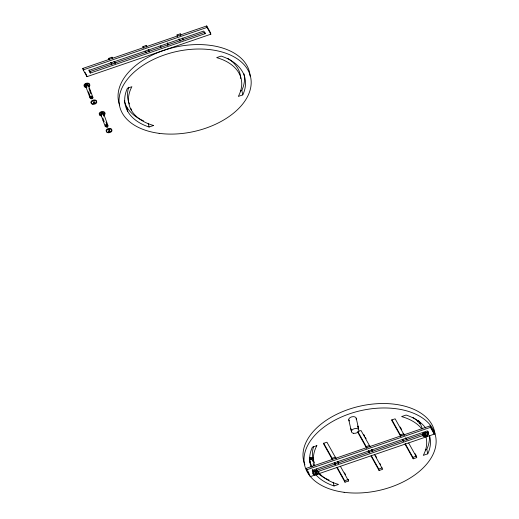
<?xml version="1.0" encoding="UTF-8"?>
<svg xmlns="http://www.w3.org/2000/svg" width="519" height="519" viewBox="0 0 519 519"><rect width="100%" height="100%" fill="white"/><g stroke="black" fill="none" stroke-linecap="round" stroke-linejoin="round"><path stroke-width="0.78" d="M313.878 471.868L314.799 470.791L316.389 471.129M310.161 459.97L310.706 459.425L311.549 459.672M94.575 101.971L93.68 102.425M316.363 472.562L315.312 472.971M88.451 86.173C89.06 82.995 83.442 84.98 86.394 86.764M100.946 112.513L101.899 112.13M103.541 114.744C104.598 111.617 98.571 113.116 101.49 115.153M103.566 114.693L103.592 114.647A2.874 1.752 -12.6 0 0 104.053 111.825A2.874 1.752 -12.6 0 0 99.667 112.694A2.874 1.752 -12.6 0 0 101.004 115.153M316.772 472.543L315.876 473.211L314.67 473.056M309.59 459.477C310.381 457.979 313.262 459.276 312.23 460.827M109.691 130.516L108.763 130.833M419.209 421.175L419.112 422.271L420.111 423.082M85.83 83.994L86.608 83.682M108.244 129.847L109.477 129.718M424.412 433.333L424.847 433.106M309.824 458.322L310.9 458.225M426.196 434.675L424.801 434.974M425.781 434.688L426.586 435.409L426.015 436.103L425.126 435.772L425.509 434.786L424.86 434.669M167.371 43.499L167.553 43.479A1.369 0.422 86.2 0 1 167.858 44.154L168.033 44.894M315.857 472.562L315.001 472.562M109.301 59.86L108.821 58.323L112.052 57.213L112.759 58.485M143.406 48.163L142.92 46.626L146.15 45.523L146.864 46.788M177.511 36.473L177.024 34.935L180.255 33.826L180.962 35.097M82.858 68.424L206.718 25.95L210.5 32.723L210.831 34.209L86.971 76.676L83.189 69.903L82.858 68.424L83.325 69.267M83.189 69.903L207.049 27.429L210.831 34.209M89.021 69.877L89.975 71.577L204.843 32.191L205.18 33.67L90.306 73.062L88.84 70.441L203.714 31.049L205.18 33.67M240.316 90.942L241.809 90.429A61.339 37.426 -12.6 0 0 244.008 73.86M153.546 125.488A57.505 35.091 -12.6 0 1 131.884 86.699L127.415 88.236A61.339 37.426 -12.6 0 0 149.076 127.019L153.553 125.481M242.808 94.88L238.331 96.411A57.505 35.091 -12.6 0 0 216.67 57.628L221.139 56.091A61.339 37.426 -12.6 0 1 242.808 94.88L241.809 90.429M316.843 445.652L312.367 447.183A61.339 37.426 -12.6 0 0 311.238 467.256M358.337 431.425L361.029 430.498L370.17 446.859M332.692 459.795L332.205 458.258L335.436 457.148L335.923 458.686M366.797 448.098L366.31 446.561L369.541 445.458L369.775 445.879M400.895 436.401L400.415 434.87L403.646 433.761L403.879 434.182M306.242 468.359L430.102 425.885L433.89 432.658L434.221 434.137L310.356 476.611L306.573 469.838L306.242 468.359L306.956 469.63M306.573 469.838L430.433 427.364L434.221 434.137M315.513 470.772L423.206 433.845M426.8 432.612L428.233 432.119L428.564 433.605L427.131 434.098M317.998 471.518L422.823 435.571M317.771 472.478L319.179 471.992M425.275 449.895L426.767 449.383A61.339 37.426 -12.6 0 0 429.382 435.525M337.22 467.392L344.668 480.73L348.035 479.575M371.325 455.701L378.773 469.033L382.14 467.879M405.086 443.401L412.871 457.336L416.465 456.11M315.662 474.522A61.339 37.426 -12.6 0 0 334.035 485.966L338.511 484.435A57.505 35.084 -12.6 0 1 316.214 468.968M336.876 467.664L344.999 482.209L348.586 480.977L348.255 479.498M370.981 455.974L379.104 470.512L382.691 469.286L374.569 454.741M405.079 444.277L413.208 458.822L416.796 457.589L408.674 443.044M429.498 435.486A61.339 37.426 -12.6 0 1 427.76 453.827L423.283 455.364A57.505 35.084 -12.6 0 0 425.904 436.836M315.28 471.719L315.85 471.745M93.68 101.095L94.062 101.16M425.165 433.106L425.58 433.281M424.607 434.922L424.133 434.675M93.79 103.592C97.072 103.716 92.635 100.997 93.79 103.592A2.874 1.752 -12.6 0 1 92.512 103.534M426.06 432.898L424.308 432.632L423.595 433.897M309.947 460.943L309.584 460.489M423.926 434.494L423.673 434.131M86.42 86.057L86.589 85.077L87.763 85.447M316.253 472.043L316.382 472.387M102.931 113.875L101.847 113.466L101.465 114.316M351.11 429.297L350.695 428.538M167.871 45.315L167.721 45.075A1.395 0.461 71.8 0 1 167.475 43.674M358.616 428.837L357.98 427.74A1.395 0.454 72.7 0 1 357.734 426.391M161.091 47.015L160.527 46.029M427.65 431.075L427.941 431.6M428.564 433.605L427.105 430.984L312.23 470.376L313.327 472.342M400.214 427.02L401.57 429.447M415.109 453.684L416.128 455.5M182.623 38.062L183.564 39.755M406.247 438.419L406.721 439.262M404.269 435.169L395.134 418.807L391.54 420.04L400.681 436.401M405.962 438.198L406.98 440.015M180.742 35.363L180.255 33.826M182.396 38.328L183.343 40.021M404.126 435.298L403.646 433.761M405.547 437.835L406.727 439.95M177.024 34.935L177.264 35.357M179.392 39.165L180.333 40.865M400.415 434.87L400.889 435.713M403.25 439.95L403.49 440.372M391.89 419.767L400.687 435.525M178.932 39.009L180.112 41.124M402.556 439.366L403.497 441.059M402.374 439.431L403.386 441.247M363.741 434.474L364.76 436.291M365.434 437.504L366.116 438.711M375.594 455.682L376.606 457.499M379.992 463.558L380.667 464.771M148.518 49.753L149.466 51.446M371.902 449.688L372.376 450.537M371.864 449.895L372.876 451.712M146.637 47.054L146.15 45.523M148.058 49.597L149.238 51.712M370.028 446.989L369.541 445.458M371.442 449.532L372.629 451.647M142.92 46.626L143.393 47.476M145.761 51.712L145.995 52.134M366.31 446.561L366.784 447.41M368.912 451.219L369.385 452.068M357.786 431.458L366.583 447.216M145.061 51.128L146.008 52.821M368.211 450.641L369.398 452.756M357.779 432.34L366.576 448.092M368.269 451.121L369.288 452.938M344.532 472.828L345.55 474.645M114.414 61.45L115.361 63.143M336.065 458.556L326.925 442.194L323.337 443.427L332.478 459.789M337.759 461.586L338.771 463.402M340.464 466.432L348.586 480.977M112.532 58.751L112.052 57.213M113.953 61.287L115.134 63.409M337.577 461.651L338.524 463.344M108.821 58.323L109.295 59.172M111.183 62.559L111.89 63.824M332.205 458.258L332.445 458.679M334.573 462.494L335.047 463.337M323.681 443.155L332.484 458.913M110.722 62.397L111.903 64.512M334.346 462.753L335.293 464.447M334.165 462.818L335.183 464.635M312.483 469.942L313.359 471.512M83.565 69.695L83.799 70.117M84.986 72.232L85.453 73.082M85.693 73.503L85.927 73.925M86.167 74.347L86.401 74.775M307.663 470.895L308.137 471.745M308.37 472.167L308.61 472.588M308.844 473.017L309.084 473.438M107.368 125.832L106.408 125.338L105.85 126.143L106.726 126.675L107.414 126.085L105.999 122.14M92.213 97.436C87.743 95.937 94.153 101.088 91.662 95.944M105.195 126.299C110.184 130.418 107.083 120.745 105.195 126.299L103.022 120.44M419.741 422.051L422.31 428.726M313.1 463.662L313.93 465.893M108.062 125.767L103.644 113.856M102.963 113.953L103.794 116.185M102.814 117.956L104.196 121.68M105.299 124.657L105.85 126.143M100.751 114.329L103.028 120.466M90.546 91.013L92.895 97.338C93.336 99.077 90.403 99.356 90.008 97.812L85.59 85.901M88.905 88.502L90.838 93.712M88.477 91.766L90.689 97.721M88.477 85.427L90.559 91.039M92.895 97.338C92.492 95.807 89.566 96.073 90.008 97.812M358.434 428.409L358.298 427.591M160.605 46.282L160.793 47.411M351.162 430.634L351.019 429.829M430.102 425.885L430.433 427.364M426.767 449.383L427.76 453.827M412.871 457.336L413.208 458.822M378.773 469.033L379.104 470.512M356.248 418.262L358.175 426.878M348.749 419.858L351 429.693M344.668 480.73L344.999 482.209M333.204 482.261L334.035 485.972M206.718 25.95L207.049 27.429M148.246 123.314L149.076 127.019M130.931 108.536L131.262 110.022M126.675 106.804L127.674 111.254M89.975 71.577L90.306 73.062M86.641 75.197L86.971 76.676M349.553 420.948A3.834 2.336 -12.6 0 1 351.752 416.841A3.834 2.336 -12.6 0 1 356.138 419.196M357.649 426.255A1.421 0.513 89.8 0 1 358.382 427.189M351.499 431.211A1.369 0.454 85.3 0 1 351.181 430.595M351.655 430.024A1.395 0.59 56.2 0 1 351.759 430.245M304.919 464.855A67.087 40.936 -12.6 0 1 358.778 406.429A67.087 40.936 -12.6 0 1 434.987 434.04M313.619 471.823A61.339 37.426 -12.6 0 1 312.406 469.786M425.69 428.013A61.339 37.426 -12.6 0 0 406.098 415.044L401.622 416.582A57.505 35.084 -12.6 0 1 421.934 429.051M427.727 431.224A61.339 37.426 -12.6 0 1 428.35 432.476M314.754 465.809A57.505 35.084 -12.6 0 1 316.843 445.652M329.098 480.056A61.339 37.426 -12.6 0 1 318.277 473.626M312.114 466.568A61.339 37.426 -12.6 0 1 309.642 461.08M413.027 417.542A57.505 35.084 -12.6 0 1 420.079 423.543M314.248 462.565A57.505 35.091 -12.6 0 1 313.515 446.775M313.748 460.009A2.874 1.752 -12.6 0 1 312.691 461.255M310.602 461.897A2.874 1.752 -12.6 0 1 309.551 461.819M309.571 458.725A2.874 1.752 -12.6 0 1 313.723 459.321M309.525 457.92A2.874 1.752 -12.6 0 1 313.113 457.998A2.874 1.752 -12.6 0 1 312.736 460.366M419.923 423.725A2.874 1.752 -12.6 0 1 419.138 423.653M417.769 421.83A2.874 1.752 -12.6 0 1 418.535 420.903M417.529 421.357A2.874 1.752 -12.6 0 1 418.093 420.39M101.439 115.912A2.874 1.752 -12.6 0 1 99.758 113.525A2.874 1.752 -12.6 0 1 104.222 112.571A2.874 1.752 -12.6 0 1 103.586 115.452M107.096 131.794A2.874 1.752 -12.6 0 1 107.654 128.796A2.874 1.752 -12.6 0 1 111.773 129.627A2.874 1.752 -12.6 0 1 108.199 132.014M119.591 104.961A67.087 40.936 -12.6 0 1 175.422 47.112A67.087 40.936 -12.6 0 1 250.119 76.085M143.51 120.836A61.339 37.426 -12.6 0 1 124.326 100.803M227.627 58.31A57.505 35.091 -12.6 0 1 240.745 78.531M129.465 104.014A57.505 35.091 -12.6 0 1 128.751 87.198M167.585 42.792A3.834 2.342 -12.6 0 1 167.345 44.297M91.733 103.275A2.874 1.752 -12.6 0 1 92.097 100.576A2.874 1.752 -12.6 0 1 96.236 100.537A2.874 1.752 -12.6 0 1 94.932 103.242M86.952 87.458A2.874 1.752 -12.6 0 1 84.376 85.414A2.874 1.752 -12.6 0 1 88.82 84.039A2.874 1.752 -12.6 0 1 88.541 86.965M85.583 86.692A2.874 1.752 -12.6 0 1 84.584 84.188A2.874 1.752 -12.6 0 1 88.892 83.403A2.874 1.752 -12.6 0 1 88.49 86.16M108.653 131.456C110.936 133.597 109.833 129.173 108.653 131.43M315.273 473.62C317.589 475.748 316.389 471.349 315.273 473.594M353.66 433.307A3.834 2.342 -12.6 0 0 358.901 430.121A3.834 2.342 -12.6 0 0 352.894 429.323A3.834 2.342 -12.6 0 0 353.66 433.307M344.103 492.297A67.087 40.936 -12.6 0 0 435.668 436.505A67.087 40.936 -12.6 0 0 330.428 422.719A67.087 40.936 -12.6 0 0 344.103 492.297M314.631 474.891A2.874 1.752 -12.6 0 0 318.562 472.504A2.874 1.752 -12.6 0 0 314.053 471.907A2.874 1.752 -12.6 0 0 314.631 474.891M314.462 474.152A2.874 1.752 -12.6 0 0 318.394 471.765A2.874 1.752 -12.6 0 0 313.885 471.168A2.874 1.752 -12.6 0 0 314.462 474.152M424.373 436.667A2.874 1.752 -12.6 0 0 428.259 434.247A2.874 1.752 -12.6 0 0 423.718 433.696A2.874 1.752 -12.6 0 0 424.373 436.667M424.211 435.928A2.874 1.752 -12.6 0 0 428.091 433.508A2.874 1.752 -12.6 0 0 423.556 432.956A2.874 1.752 -12.6 0 0 424.211 435.928M103.404 114.861A0.766 0.467 -12.6 0 0 104.462 114.232A0.766 0.467 -12.6 0 0 103.268 114.057A0.766 0.467 -12.6 0 0 103.404 114.861M108.004 132.728A2.874 1.752 -12.6 0 0 111.935 130.34A2.874 1.752 -12.6 0 0 107.427 129.744A2.874 1.752 -12.6 0 0 108.004 132.728M159.145 133.351A67.087 40.936 -12.6 0 0 250.716 77.552A67.087 40.936 -12.6 0 0 145.469 63.766A67.087 40.936 -12.6 0 0 159.145 133.351M92.843 104.3A2.874 1.752 -12.6 0 0 96.774 101.912A2.874 1.752 -12.6 0 0 92.265 101.315A2.874 1.752 -12.6 0 0 92.843 104.3M88.236 86.433A0.766 0.467 -12.6 0 0 89.3 85.804A0.766 0.467 -12.6 0 0 88.107 85.629A0.766 0.467 -12.6 0 0 88.236 86.433"/></g></svg>
